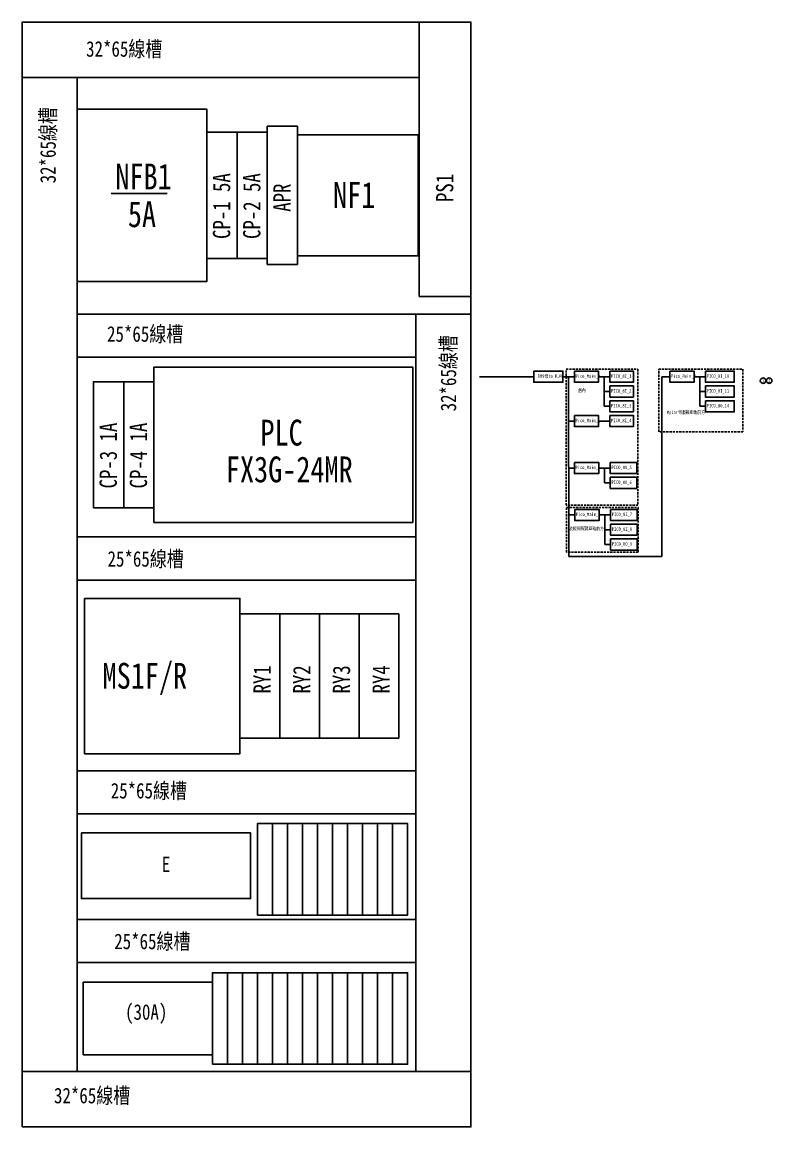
# Model space of a CAD drawing. Header units: millimetres. Extents: x -684 to 5961, y -1281 to 2539.
# Drawn here: x -543 to -108, y 288 to 928 of the extents above; entities that cross this region are included whole.
import ezdxf
from ezdxf.enums import TextEntityAlignment as Align

# ---------------------------------------------------------------- set-up
doc = ezdxf.new("R2010")
doc.units = ezdxf.units.MM
doc.header["$LTSCALE"] = 5
doc.header["$MEASUREMENT"] = 0
doc.linetypes.add('HIDDEN', pattern=[0.375, 0.25, -0.125])
doc.layers.get('0').update_dxf_attribs({"linetype": 'CONTINUOUS'})
doc.layers.add('2', color=2, linetype='CONTINUOUS')
doc.styles.add('MtXpl_', font='mingliub.ttc')
doc.styles.add('標楷體', font='', dxfattribs={"width": 0.8})
doc.styles.get('標楷體').set_extended_font_data('標楷體')

msp = doc.modelspace()

# ---------------------------------------------------------------- linework, layer by layer
at = {"color": 0, "linetype": 'Continuous'}
for p, q in [((-247.541, 722.588), (-277.578, 722.588)), ((-248.902, 722.588), (-246.18, 722.588)), ((-229.323, 722.588), (-222.676, 722.588)), ((-225.999, 722.588), (-225.809, 618.426)), ((-208.738, 722.588), (-202.09, 722.588)), ((-205.414, 705.445), (-205.414, 722.588)), ((-171.976, 722.588), (-167.323, 722.588)), ((-171.976, 618.426), (-171.976, 722.588)), ((-153.385, 722.588), (-146.737, 722.588)), ((-150.061, 705.445), (-150.061, 722.588)), ((-205.414, 714.016), (-202.09, 714.016)), ((-150.061, 714.016), (-146.737, 714.016)), ((-205.414, 705.445), (-202.09, 705.445)), ((-150.061, 705.445), (-146.737, 705.445)), ((-225.999, 696.873), (-222.676, 696.873)), ((-208.738, 696.873), (-202.09, 696.873)), ((-205.414, 696.873), (-202.09, 696.873)), ((-225.999, 669.684), (-222.676, 669.684)), ((-208.547, 669.684), (-201.9, 669.684)), ((-205.224, 661.113), (-205.224, 669.684)), ((-205.224, 661.113), (-201.9, 661.113)), ((-225.809, 642.495), (-222.485, 642.495)), ((-208.357, 642.495), (-201.709, 642.495)), ((-205.033, 625.352), (-205.033, 642.495)), ((-205.033, 633.924), (-201.709, 633.924)), ((-205.033, 625.352), (-201.709, 625.352)), ((-225.809, 618.426), (-171.976, 618.426))]:
    msp.add_line(p, q, dxfattribs=at)
at = {"linetype": 'Continuous'}
for points in [[(-542.627, 895.993), (-312.627, 895.993), (-312.627, 927.993), (-542.627, 927.993)], [(-542.627, 287.993), (-282.627, 287.993), (-282.627, 927.993), (-542.627, 927.993)], [(-312.627, 768.993), (-282.627, 768.993), (-282.627, 927.993), (-312.627, 927.993)], [(-542.627, 319.993), (-510.627, 319.993), (-510.627, 895.993), (-542.627, 895.993)], [(-435.627, 791.14), (-418.127, 791.14), (-418.127, 864.14), (-435.627, 864.14)], [(-418.127, 791.14), (-400.627, 791.14), (-400.627, 864.14), (-418.127, 864.14)], [(-400.627, 787.64), (-383.127, 787.64), (-383.127, 867.64), (-400.627, 867.64)], [(-383.127, 792.64), (-313.127, 792.64), (-313.127, 862.64), (-383.127, 862.64)], [(-510.627, 733.847), (-314.627, 733.847), (-314.627, 758.847), (-510.627, 758.847)], [(-314.627, 319.993), (-282.627, 319.993), (-282.627, 758.847), (-314.627, 758.847)], [(-466.278, 638.129), (-316.278, 638.129), (-316.278, 728.129), (-466.278, 728.129)], [(-501.278, 646.629), (-483.778, 646.629), (-483.778, 719.629), (-501.278, 719.629)], [(-483.778, 646.629), (-466.278, 646.629), (-466.278, 719.629), (-483.778, 719.629)], [(-510.627, 604.751), (-314.627, 604.751), (-314.627, 629.751), (-510.627, 629.751)], [(-506.394, 594.157), (-416.394, 594.157), (-416.394, 504.157), (-506.394, 504.157)], [(-416.394, 513.157), (-393.394, 513.157), (-393.394, 585.157), (-416.394, 585.157)], [(-393.394, 513.157), (-370.394, 513.157), (-370.394, 585.157), (-393.394, 585.157)], [(-370.394, 513.157), (-347.394, 513.157), (-347.394, 585.157), (-370.394, 585.157)], [(-347.394, 513.157), (-324.394, 513.157), (-324.394, 585.157), (-347.394, 585.157)], [(-510.627, 469.288), (-314.627, 469.288), (-314.627, 494.288), (-510.627, 494.288)], [(-406.288, 410.659), (-397.588, 410.659), (-397.588, 463.659), (-406.288, 463.659)], [(-397.588, 410.659), (-388.888, 410.659), (-388.888, 463.659), (-397.588, 463.659)], [(-388.888, 410.659), (-380.188, 410.659), (-380.188, 463.659), (-388.888, 463.659)], [(-380.188, 410.659), (-371.488, 410.659), (-371.488, 463.659), (-380.188, 463.659)], [(-371.488, 410.659), (-362.788, 410.659), (-362.788, 463.659), (-371.488, 463.659)], [(-362.788, 410.659), (-354.088, 410.659), (-354.088, 463.659), (-362.788, 463.659)], [(-354.088, 410.659), (-345.388, 410.659), (-345.388, 463.659), (-354.088, 463.659)], [(-345.388, 410.659), (-336.688, 410.659), (-336.688, 463.659), (-345.388, 463.659)], [(-336.688, 410.659), (-327.988, 410.659), (-327.988, 463.659), (-336.688, 463.659)], [(-327.988, 410.659), (-319.288, 410.659), (-319.288, 463.659), (-327.988, 463.659)], [(-510.627, 383.204), (-314.627, 383.204), (-314.627, 408.204), (-510.627, 408.204)], [(-507.288, 329.768), (-432.388, 329.768), (-432.388, 371.768), (-507.288, 371.768)], [(-432.388, 324.268), (-423.688, 324.268), (-423.688, 377.268), (-432.388, 377.268)], [(-423.688, 324.268), (-414.988, 324.268), (-414.988, 377.268), (-423.688, 377.268)], [(-414.988, 324.268), (-406.288, 324.268), (-406.288, 377.268), (-414.988, 377.268)], [(-406.288, 324.268), (-397.588, 324.268), (-397.588, 377.268), (-406.288, 377.268)], [(-397.588, 324.268), (-388.888, 324.268), (-388.888, 377.268), (-397.588, 377.268)], [(-388.888, 324.268), (-380.188, 324.268), (-380.188, 377.268), (-388.888, 377.268)], [(-380.188, 324.268), (-371.488, 324.268), (-371.488, 377.268), (-380.188, 377.268)], [(-371.488, 324.268), (-362.788, 324.268), (-362.788, 377.268), (-371.488, 377.268)], [(-362.788, 324.268), (-354.088, 324.268), (-354.088, 377.268), (-362.788, 377.268)], [(-354.088, 324.268), (-345.388, 324.268), (-345.388, 377.268), (-354.088, 377.268)], [(-345.388, 324.268), (-336.688, 324.268), (-336.688, 377.268), (-345.388, 377.268)], [(-336.688, 324.268), (-327.988, 324.268), (-327.988, 377.268), (-336.688, 377.268)], [(-327.988, 324.268), (-319.288, 324.268), (-319.288, 377.268), (-327.988, 377.268)], [(-542.627, 287.993), (-282.627, 287.993), (-282.627, 319.993), (-542.627, 319.993)]]:
    msp.add_lwpolyline(points, close=True, dxfattribs=at)
for points in [[(-510.627, 777.64), (-435.627, 777.64), (-435.627, 877.64), (-510.627, 877.64)], [(-508.255, 458.263), (-508.255, 420.263), (-410.255, 420.263), (-410.255, 458.263)]]:
    msp.add_lwpolyline(points, close=True)
at = {"color": 0, "linetype": 'Continuous'}
for points in [[(-246.18, 725.826), (-229.323, 725.826), (-229.323, 719.349), (-246.18, 719.349)], [(-222.676, 725.826), (-208.738, 725.826), (-208.738, 719.349), (-222.676, 719.349)], [(-202.09, 725.826), (-188.463, 725.826), (-188.463, 719.349), (-202.09, 719.349)], [(-167.323, 725.826), (-153.385, 725.826), (-153.385, 719.349), (-167.323, 719.349)], [(-146.737, 725.826), (-130.099, 725.826), (-130.099, 719.349), (-146.737, 719.349)], [(-202.09, 717.254), (-188.463, 717.254), (-188.463, 710.778), (-202.09, 710.778)], [(-146.737, 717.254), (-130.099, 717.254), (-130.099, 710.778), (-146.737, 710.778)], [(-202.09, 708.683), (-188.463, 708.683), (-188.463, 702.207), (-202.09, 702.207)], [(-146.737, 708.683), (-130.099, 708.683), (-130.099, 702.207), (-146.737, 702.207)], [(-222.676, 700.111), (-208.738, 700.111), (-208.738, 693.635), (-222.676, 693.635)], [(-202.09, 700.111), (-188.463, 700.111), (-188.463, 693.635), (-202.09, 693.635)], [(-222.676, 672.922), (-208.547, 672.922), (-208.547, 666.446), (-222.676, 666.446)], [(-201.9, 672.922), (-186.598, 672.922), (-186.598, 666.446), (-201.9, 666.446)], [(-201.9, 664.351), (-186.598, 664.351), (-186.598, 657.875), (-201.9, 657.875)], [(-222.485, 645.733), (-208.357, 645.733), (-208.357, 639.257), (-222.485, 639.257)], [(-201.709, 645.733), (-186.407, 645.733), (-186.407, 639.257), (-201.709, 639.257)], [(-201.709, 637.162), (-186.407, 637.162), (-186.407, 630.685), (-201.709, 630.685)], [(-201.709, 628.59), (-186.407, 628.59), (-186.407, 622.114), (-201.709, 622.114)]]:
    msp.add_lwpolyline(points, close=True, dxfattribs=at)
at = {"color": 0, "linetype": 'HIDDEN'}
for points in [[(-227.455, 726.896), (-185.842, 726.896), (-185.842, 648.125), (-227.455, 648.125)], [(-173.827, 726.896), (-125.058, 726.896), (-125.058, 690.696), (-173.827, 690.696)], [(-227.265, 646.804), (-185.651, 646.804), (-185.651, 621.013), (-227.265, 621.013)]]:
    msp.add_lwpolyline(points, close=True, dxfattribs=at)
for centre in [(-113.369, 720.256), (-113.369, 720.256), (-109.858, 720.256), (-109.858, 720.256)]:
    msp.add_circle(centre, 1.6)
at = {"layer": '2'}
msp.add_line((-491.021, 828.76), (-458.681, 828.76), dxfattribs=at)

# ---------------------------------------------------------------- texts
at = {"style": 'MtXpl_', "width": 0.8}
for s, p in [('DB9母to RJ45', (-243.925, 721.945)), ('Pico_Main_0', (-222.071, 721.945)), ('PICO_8I_1', (-201.401, 721.945)), ('Pico_Main_4', (-166.718, 721.945)), ('PICO_8I_10', (-146.048, 721.945)), ('盤內', (-220.575, 713.727)), ('PICO_8I_2', (-201.401, 713.374)), ('PICO_8I_11', (-146.048, 713.374)), ('PICO_8I_3', (-201.401, 704.803)), ('PICO_8O_14', (-146.048, 704.803)), ('Pico_Main_1', (-222.071, 696.231)), ('PICO_8I_4', (-201.401, 696.231)), ('Mylar伺服戰車軌前方', (-169.227, 700.971)), ('Pico_Main_2', (-222.071, 669.042)), ('PICO_8O_5', (-201.211, 669.042)), ('PICO_80_6', (-201.211, 660.471)), ('Pico_Main_3', (-221.881, 641.853)), ('PICO_8I_7', (-201.02, 641.853)), ('收板伺服戰車軌前方', (-225.762, 633.635)), ('PICO_8I_8', (-201.02, 633.282)), ('PICO_8O_9', (-201.02, 624.71))]:
    msp.add_text(s, height=2, dxfattribs=at).set_placement(p)
at = {"style": '標楷體', "width": 0.8}
for s, p in [('1', (-113.352, 719.2)), ('2', (-109.841, 719.2))]:
    msp.add_text(s, height=2, dxfattribs=at).set_placement(p, align=Align.CENTER)
at = {"layer": '2', "style": '標楷體', "width": 0.8}
for s, height, p in [('32*65線槽', 9, (-483.497, 912.606)), ('NFB1', 15, (-472.255, 838.54)), ('5A', 15, (-473.19, 816.594)), ('25*65線槽', 9, (-471.367, 747.5)), ('PLC', 15, (-392.309, 690.189)), ('FX3G-24MR', 15, (-387.831, 668.869)), ('25*65線槽', 9, (-471.066, 617.212)), ('25*65線槽', 9, (-469.217, 482.917)), ('25*65線槽', 9, (-467.186, 395.623)), ('32*65線槽', 9, (-502.086, 306.329))]:
    msp.add_text(s, height=height, dxfattribs=at).set_placement(p, align=Align.MIDDLE)
for p in [(-527.804, 856.639), (-295.832, 724.538)]:
    msp.add_text('32*65線槽', height=9, rotation=90, dxfattribs=at).set_placement(p, align=Align.MIDDLE)
for s, p in [('CP-1 5A', (-422.083, 802.361)), ('CP-2 5A', (-404.583, 802.361)), ('PS1', (-292.833, 823.752)), ('APR', (-387.083, 818.109)), ('CP-3 1A', (-487.734, 657.851)), ('CP-4 1A', (-470.234, 657.851)), ('RY1', (-398.62, 539.053)), ('RY2', (-375.62, 539.053)), ('RY3', (-352.62, 539.053)), ('RY4', (-329.62, 539.053))]:
    msp.add_text(s, height=10, rotation=90, dxfattribs=at).set_placement(p)
for s, height, p in [('NF1', 15, (-362.487, 820.376)), ('MS1F/R', 15, (-496.015, 541.818)), ('E', 9, (-461.692, 435.586)), ('(30A)', 9, (-482.977, 350.048))]:
    msp.add_text(s, height=height, dxfattribs=at).set_placement(p)

doc.saveas('drawing.dxf')
